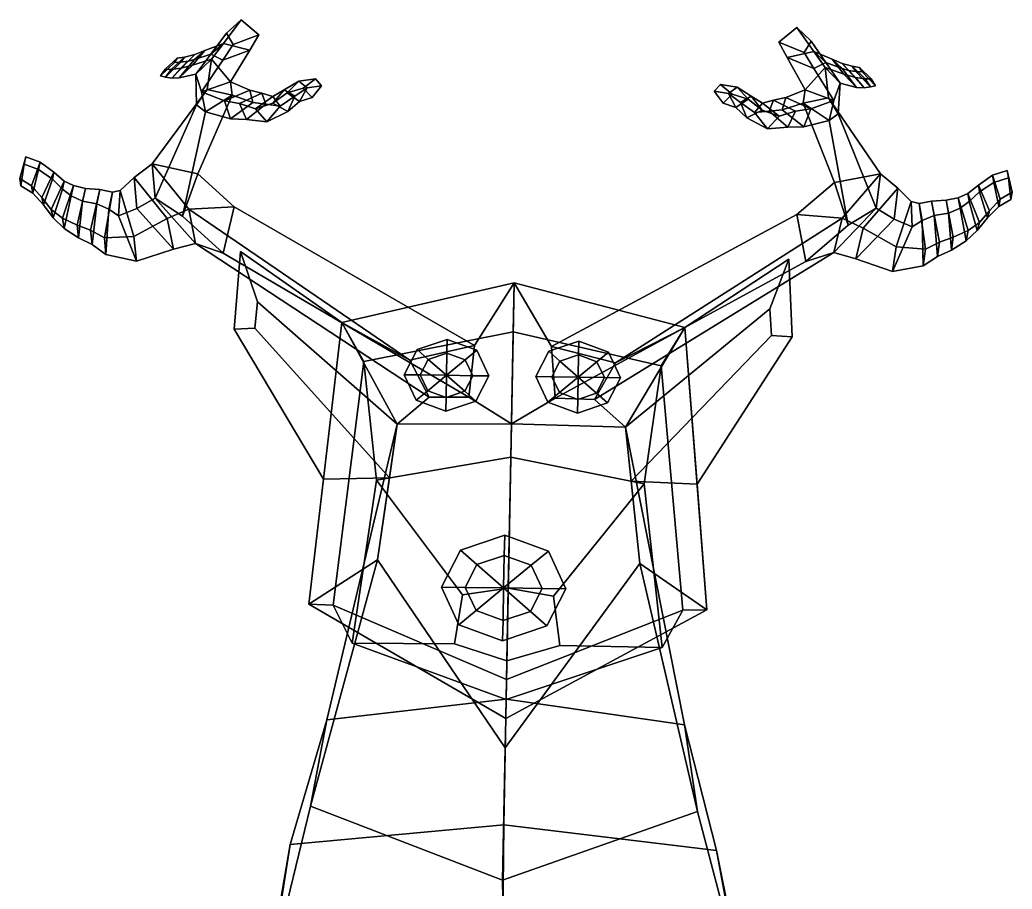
# Model space of a CAD drawing. Extents: x -93 to 98, y -151 to 275.
# Drawn here: x -93.1 to 94.7, y 110.2 to 274.6 of the extents above; entities that cross this region are included whole.
import ezdxf

# ---------------------------------------------------------------- set-up
doc = ezdxf.new("R2010")
doc.units = 0

msp = doc.modelspace()

# ---------------------------------------------------------------- linework, layer by layer
for points in [[(-54.525673, 270.143738, 168.314377), (-51.162346, 274.586395, 163.916916), (-53.946236, 272.053406, 163.042694), (-56.916859, 268.09671, 166.236557)], [(-54.525673, 270.143738, 168.314377), (-49.563187, 268.857208, 167.097687), (-47.826542, 271.729614, 164.4599), (-51.162346, 274.586395, 163.916916)], [(-51.162346, 274.586395, 163.916916), (-47.826542, 271.729614, 164.4599), (-52.695301, 269.918884, 162.951859), (-53.946236, 272.053406, 163.042694)], [(53.94648, 273.134552, 163.916916), (56.631596, 270.526031, 163.042694), (55.299332, 268.427155, 162.951859), (50.502708, 270.37146, 164.4599)], [(57.137367, 268.601349, 168.314377), (53.94648, 273.134552, 163.916916), (50.502708, 270.37146, 164.4599), (52.128094, 267.452606, 167.097687)], [(57.137367, 268.601349, 168.314377), (59.448658, 266.48938, 166.236557), (56.631596, 270.526031, 163.042694), (53.94648, 273.134552, 163.916916)], [(-56.916859, 268.09671, 166.236557), (-53.946236, 272.053406, 163.042694), (-52.695301, 269.918884, 162.951859), (-54.686806, 266.934631, 165.106506)], [(-49.563187, 268.857208, 167.097687), (-54.686806, 266.934631, 165.106506), (-52.695301, 269.918884, 162.951859), (-47.826542, 271.729614, 164.4599)], [(52.128094, 267.452606, 167.097687), (50.502708, 270.37146, 164.4599), (55.299332, 268.427155, 162.951859), (57.175148, 265.389526, 165.106506)], [(59.448658, 266.48938, 166.236557), (57.175148, 265.389526, 165.106506), (55.299332, 268.427155, 162.951859), (56.631596, 270.526031, 163.042694)], [(-60.396183, 266.024994, 168.182144), (-58.051277, 268.793701, 165.927338), (-59.974495, 268.011078, 164.524521), (-62.582985, 265.426239, 165.575348)], [(-58.051277, 268.793701, 165.927338), (-60.016094, 267.06781, 163.725327), (-61.219776, 266.74408, 161.94899), (-59.974495, 268.011078, 164.524521)], [(-56.785679, 267.158539, 171.269302), (-54.525673, 270.143738, 168.314377), (-58.051277, 268.793701, 165.927338), (-60.396183, 266.024994, 168.182144)], [(-54.525673, 270.143738, 168.314377), (-56.916859, 268.09671, 166.236557), (-60.016094, 267.06781, 163.725327), (-58.051277, 268.793701, 165.927338)], [(-53.19376, 262.852203, 172.612167), (-58.667393, 260.969849, 169.413162), (-54.686806, 266.934631, 165.106506), (-49.563187, 268.857208, 167.097687)], [(-53.19376, 262.852203, 172.612167), (-49.563187, 268.857208, 167.097687), (-54.525673, 270.143738, 168.314377), (-56.785679, 267.158539, 171.269302)], [(55.52607, 261.350494, 172.612167), (59.281506, 265.555298, 171.269302), (57.137367, 268.601349, 168.314377), (52.128094, 267.452606, 167.097687)], [(59.281506, 265.555298, 171.269302), (62.846554, 264.322662, 168.182144), (60.609249, 267.154694, 165.927338), (57.137367, 268.601349, 168.314377)], [(57.137367, 268.601349, 168.314377), (60.609249, 267.154694, 165.927338), (62.506721, 265.375427, 163.725327), (59.448658, 266.48938, 166.236557)], [(-66.471283, 263.985474, 153.805878), (-65.569862, 265.251831, 156.504715), (-63.278595, 267.332825, 156.399445), (-63.832832, 266.528717, 154.026505)], [(-62.605087, 266.607574, 157.942535), (-65.525314, 263.766388, 157.870178), (-66.471283, 263.985474, 153.805878), (-63.832832, 266.528717, 154.026505)], [(-64.420593, 265.224518, 160.797668), (-61.896126, 267.544983, 160.534012), (-63.278595, 267.332825, 156.399445), (-65.569862, 265.251831, 156.504715)], [(-61.219776, 266.74408, 161.94899), (-64.304825, 263.548492, 162.77124), (-65.525314, 263.766388, 157.870178), (-62.605087, 266.607574, 157.942535)], [(-62.582985, 265.426239, 165.575348), (-59.974495, 268.011078, 164.524521), (-61.896126, 267.544983, 160.534012), (-64.420593, 265.224518, 160.797668)], [(-60.016094, 267.06781, 163.725327), (-62.896149, 263.590332, 165.964783), (-64.304825, 263.548492, 162.77124), (-61.219776, 266.74408, 161.94899)], [(-61.896126, 267.544983, 160.534012), (-62.605087, 266.607574, 157.942535), (-63.832832, 266.528717, 154.026505), (-63.278595, 267.332825, 156.399445)], [(-56.916859, 268.09671, 166.236557), (-59.753551, 264.31839, 169.286407), (-62.896149, 263.590332, 165.964783), (-60.016094, 267.06781, 163.725327)], [(-59.753551, 264.31839, 169.286407), (-56.785679, 267.158539, 171.269302), (-60.396183, 266.024994, 168.182144), (-62.896149, 263.590332, 165.964783)], [(-59.974495, 268.011078, 164.524521), (-61.219776, 266.74408, 161.94899), (-62.605087, 266.607574, 157.942535), (-61.896126, 267.544983, 160.534012)], [(-58.667393, 260.969849, 169.413162), (-59.753551, 264.31839, 169.286407), (-56.916859, 268.09671, 166.236557), (-54.686806, 266.934631, 165.106506)], [(-57.627167, 261.438324, 176.136826), (-56.785679, 267.158539, 171.269302), (-59.753551, 264.31839, 169.286407), (-59.614082, 258.495728, 173.170013)], [(-57.627167, 261.438324, 176.136826), (-52.893898, 260.348419, 175.113449), (-53.19376, 262.852203, 172.612167), (-56.785679, 267.158539, 171.269302)], [(55.52607, 261.350494, 172.612167), (52.128094, 267.452606, 167.097687), (57.175148, 265.389526, 165.106506), (60.924492, 259.317993, 169.413162)], [(62.846554, 264.322662, 168.182144), (65.009193, 263.663788, 165.575348), (62.501381, 266.319336, 164.524521), (60.609249, 267.154694, 165.927338)], [(60.609249, 267.154694, 165.927338), (62.501381, 266.319336, 164.524521), (63.69733, 265.018616, 161.94899), (62.506721, 265.375427, 163.725327)], [(-65.525314, 263.766388, 157.870178), (-64.420593, 265.224518, 160.797668), (-65.569862, 265.251831, 156.504715), (-66.471283, 263.985474, 153.805878)], [(-64.304825, 263.548492, 162.77124), (-62.582985, 265.426239, 165.575348), (-64.420593, 265.224518, 160.797668), (-65.525314, 263.766388, 157.870178)], [(-62.896149, 263.590332, 165.964783), (-60.396183, 266.024994, 168.182144), (-62.582985, 265.426239, 165.575348), (-64.304825, 263.548492, 162.77124)], [(59.902813, 259.814911, 176.136826), (59.281506, 265.555298, 171.269302), (55.52607, 261.350494, 172.612167), (55.130192, 258.856323, 175.113449)], [(60.924492, 259.317993, 169.413162), (57.175148, 265.389526, 165.106506), (59.448658, 266.48938, 166.236557), (62.13871, 262.634766, 169.286407)], [(59.902813, 259.814911, 176.136826), (61.775639, 256.819061, 173.170013), (62.13871, 262.634766, 169.286407), (59.281506, 265.555298, 171.269302)], [(62.13871, 262.634766, 169.286407), (65.251663, 261.820251, 165.964783), (62.846554, 264.322662, 168.182144), (59.281506, 265.555298, 171.269302)], [(59.448658, 266.48938, 166.236557), (62.506721, 265.375427, 163.725327), (65.251663, 261.820251, 165.964783), (62.13871, 262.634766, 169.286407)], [(65.009193, 263.663788, 165.575348), (66.838081, 263.411499, 160.797668), (64.404083, 265.800446, 160.534012), (62.501381, 266.319336, 164.524521)], [(62.501381, 266.319336, 164.524521), (64.404083, 265.800446, 160.534012), (65.07666, 264.843933, 157.942535), (63.69733, 265.018616, 161.94899)], [(62.506721, 265.375427, 163.725327), (63.69733, 265.018616, 161.94899), (66.65799, 261.739502, 162.77124), (65.251663, 261.820251, 165.964783)], [(63.69733, 265.018616, 161.94899), (65.07666, 264.843933, 157.942535), (67.886208, 261.923615, 157.870178), (66.65799, 261.739502, 162.77124)], [(66.838081, 263.411499, 160.797668), (67.987785, 263.407013, 156.504715), (65.777672, 265.550201, 156.399445), (64.404083, 265.800446, 160.534012)], [(64.404083, 265.800446, 160.534012), (65.777672, 265.550201, 156.399445), (66.300728, 264.731201, 154.026505), (65.07666, 264.843933, 157.942535)], [(65.07666, 264.843933, 157.942535), (66.300728, 264.731201, 154.026505), (68.84008, 262.116516, 153.805878), (67.886208, 261.923615, 157.870178)], [(68.84008, 262.116516, 153.805878), (66.300728, 264.731201, 154.026505), (65.777672, 265.550201, 156.399445), (67.987785, 263.407013, 156.504715)], [(-59.614082, 258.495728, 173.170013), (-59.753551, 264.31839, 169.286407), (-58.667393, 260.969849, 169.413162), (-57.920338, 257.201141, 171.900177)], [(-58.667393, 260.969849, 169.413162), (-53.19376, 262.852203, 172.612167), (-49.58028, 261.272614, 171.089722), (-54.363426, 259.276093, 168.239075)], [(-53.19376, 262.852203, 172.612167), (-52.893898, 260.348419, 175.113449), (-48.967327, 258.962708, 173.1884), (-49.58028, 261.272614, 171.089722)], [(-45.197659, 258.812622, 164.82872), (-43.029037, 261.370239, 167.200485), (-40.310871, 263.006775, 165.145767), (-42.498451, 260.804169, 163.096024)], [(-43.029037, 261.370239, 167.200485), (-41.048424, 260.120911, 167.821869), (-38.708115, 261.749084, 165.83873), (-40.310871, 263.006775, 165.145767)], [(-42.498451, 260.804169, 163.096024), (-40.310871, 263.006775, 165.145767), (-37.120693, 263.408325, 163.279251), (-39.435905, 261.640533, 161.536423)], [(-40.310871, 263.006775, 165.145767), (-38.708115, 261.749084, 165.83873), (-36.008713, 262.119629, 164.119522), (-37.120693, 263.408325, 163.279251)], [(-37.756855, 259.882294, 162.137863), (-39.435905, 261.640533, 161.536423), (-37.120693, 263.408325, 163.279251), (-36.008713, 262.119629, 164.119522)], [(65.251663, 261.820251, 165.964783), (66.65799, 261.739502, 162.77124), (65.009193, 263.663788, 165.575348), (62.846554, 264.322662, 168.182144)], [(66.65799, 261.739502, 162.77124), (67.886208, 261.923615, 157.870178), (66.838081, 263.411499, 160.797668), (65.009193, 263.663788, 165.575348)], [(67.886208, 261.923615, 157.870178), (68.84008, 262.116516, 153.805878), (67.987785, 263.407013, 156.504715), (66.838081, 263.411499, 160.797668)], [(-68.018929, 247.347427, 188.224747), (-59.400177, 245.469589, 190.092163), (-52.893898, 260.348419, 175.113449), (-57.627167, 261.438324, 176.136826)], [(-67.490417, 240.840149, 185.022446), (-68.018929, 247.347427, 188.224747), (-57.627167, 261.438324, 176.136826), (-59.614082, 258.495728, 173.170013)], [(-57.920338, 257.201141, 171.900177), (-58.667393, 260.969849, 169.413162), (-54.363426, 259.276093, 168.239075), (-53.212601, 255.871582, 170.242905)], [(-54.363426, 259.276093, 168.239075), (-49.58028, 261.272614, 171.089722), (-47.298893, 260.748322, 169.90744), (-51.499626, 258.777008, 167.347534)], [(-49.58028, 261.272614, 171.089722), (-48.967327, 258.962708, 173.1884), (-46.54163, 258.654144, 171.698746), (-47.298893, 260.748322, 169.90744)], [(-48.475754, 257.768677, 166.507095), (-45.180668, 260.096619, 168.870377), (-43.029037, 261.370239, 167.200485), (-45.197659, 258.812622, 164.82872)], [(-45.180668, 260.096619, 168.870377), (-43.791443, 258.288025, 170.104401), (-41.048424, 260.120911, 167.821869), (-43.029037, 261.370239, 167.200485)], [(-40.175648, 259.167297, 163.431656), (-42.498451, 260.804169, 163.096024), (-39.435905, 261.640533, 161.536423), (-37.756855, 259.882294, 162.137863)], [(-41.048424, 260.120911, 167.821869), (-42.380524, 257.241272, 165.002121), (-40.175648, 259.167297, 163.431656), (-38.708115, 261.749084, 165.83873)], [(-38.708115, 261.749084, 165.83873), (-40.175648, 259.167297, 163.431656), (-37.756855, 259.882294, 162.137863), (-36.008713, 262.119629, 164.119522)], [(39.983273, 258.808533, 162.137863), (38.321999, 261.092957, 164.119522), (39.482899, 262.350189, 163.279251), (41.728977, 260.519379, 161.536423)], [(42.655956, 261.860809, 165.145767), (39.482899, 262.350189, 163.279251), (38.321999, 261.092957, 164.119522), (41.005737, 260.648041, 165.83873)], [(41.005737, 260.648041, 165.83873), (38.321999, 261.092957, 164.119522), (39.983273, 258.808533, 162.137863), (42.373322, 258.0271, 163.431656)], [(44.757767, 259.598938, 163.096024), (41.728977, 260.519379, 161.536423), (39.482899, 262.350189, 163.279251), (42.655956, 261.860809, 165.145767)], [(45.309811, 260.149994, 167.200485), (42.655956, 261.860809, 165.145767), (41.005737, 260.648041, 165.83873), (43.282261, 258.956085, 167.821869)], [(47.379044, 257.533875, 164.82872), (44.757767, 259.598938, 163.096024), (42.655956, 261.860809, 165.145767), (45.309811, 260.149994, 167.200485)], [(55.52607, 261.350494, 172.612167), (51.853832, 259.871582, 171.089722), (51.152477, 257.579803, 173.1884), (55.130192, 258.856323, 175.113449)], [(60.924492, 259.317993, 169.413162), (56.557747, 257.744019, 168.239075), (51.853832, 259.871582, 171.089722), (55.52607, 261.350494, 172.612167)], [(61.775639, 256.819061, 173.170013), (60.033062, 255.571869, 171.900177), (60.924492, 259.317993, 169.413162), (62.13871, 262.634766, 169.286407)], [(-62.289764, 237.476974, 184.992111), (-57.920338, 257.201141, 171.900177), (-52.893898, 260.348419, 175.113449), (-59.400177, 245.469589, 190.092163)], [(-52.893898, 260.348419, 175.113449), (-57.920338, 257.201141, 171.900177), (-53.212601, 255.871582, 170.242905), (-48.967327, 258.962708, 173.1884)], [(-53.212601, 255.871582, 170.242905), (-54.363426, 259.276093, 168.239075), (-51.499626, 258.777008, 167.347534), (-50.181477, 255.731461, 169.004013)], [(-51.499626, 258.777008, 167.347534), (-47.298893, 260.748322, 169.90744), (-45.180668, 260.096619, 168.870377), (-48.475754, 257.768677, 166.507095)], [(-47.298893, 260.748322, 169.90744), (-46.54163, 258.654144, 171.698746), (-43.791443, 258.288025, 170.104401), (-45.180668, 260.096619, 168.870377)], [(-43.791443, 258.288025, 170.104401), (-46.347588, 255.272858, 167.447174), (-42.380524, 257.241272, 165.002121), (-41.048424, 260.120911, 167.821869)], [(-42.380524, 257.241272, 165.002121), (-45.197659, 258.812622, 164.82872), (-42.498451, 260.804169, 163.096024), (-40.175648, 259.167297, 163.431656)], [(42.373322, 258.0271, 163.431656), (39.983273, 258.808533, 162.137863), (41.728977, 260.519379, 161.536423), (44.757767, 259.598938, 163.096024)], [(43.282261, 258.956085, 167.821869), (41.005737, 260.648041, 165.83873), (42.373322, 258.0271, 163.431656), (44.50304, 256.041168, 165.002121)], [(44.50304, 256.041168, 165.002121), (42.373322, 258.0271, 163.431656), (44.757767, 259.598938, 163.096024), (47.379044, 257.533875, 164.82872)], [(47.411381, 258.817657, 168.870377), (45.309811, 260.149994, 167.200485), (43.282261, 258.956085, 167.821869), (45.953419, 257.048431, 170.104401)], [(50.615295, 256.399963, 166.507095), (47.379044, 257.533875, 164.82872), (45.309811, 260.149994, 167.200485), (47.411381, 258.817657, 168.870377)], [(49.553516, 259.410583, 169.90744), (47.411381, 258.817657, 168.870377), (45.953419, 257.048431, 170.104401), (48.716209, 257.338409, 171.698746)], [(53.676296, 257.324249, 167.347534), (50.615295, 256.399963, 166.507095), (47.411381, 258.817657, 168.870377), (49.553516, 259.410583, 169.90744)], [(51.853832, 259.871582, 171.089722), (49.553516, 259.410583, 169.90744), (48.716209, 257.338409, 171.698746), (51.152477, 257.579803, 173.1884)], [(56.557747, 257.744019, 168.239075), (53.676296, 257.324249, 167.347534), (49.553516, 259.410583, 169.90744), (51.853832, 259.871582, 171.089722)], [(69.74778, 245.444473, 188.224747), (59.902813, 259.814911, 176.136826), (55.130192, 258.856323, 175.113449), (61.061478, 243.805695, 190.092163)], [(60.033062, 255.571869, 171.900177), (55.276752, 254.373016, 170.242905), (56.557747, 257.744019, 168.239075), (60.924492, 259.317993, 169.413162)], [(68.969597, 238.955246, 185.022446), (61.775639, 256.819061, 173.170013), (59.902813, 259.814911, 176.136826), (69.74778, 245.444473, 188.224747)], [(-67.490417, 240.840149, 185.022446), (-59.614082, 258.495728, 173.170013), (-57.920338, 257.201141, 171.900177), (-62.289764, 237.476974, 184.992111)], [(-48.967327, 258.962708, 173.1884), (-53.212601, 255.871582, 170.242905), (-50.181477, 255.731461, 169.004013), (-46.54163, 258.654144, 171.698746)], [(-50.181477, 255.731461, 169.004013), (-51.499626, 258.777008, 167.347534), (-48.475754, 257.768677, 166.507095), (-46.347588, 255.272858, 167.447174)], [(-46.54163, 258.654144, 171.698746), (-50.181477, 255.731461, 169.004013), (-46.347588, 255.272858, 167.447174), (-43.791443, 258.288025, 170.104401)], [(-46.347588, 255.272858, 167.447174), (-48.475754, 257.768677, 166.507095), (-45.197659, 258.812622, 164.82872), (-42.380524, 257.241272, 165.002121)], [(45.953419, 257.048431, 170.104401), (43.282261, 258.956085, 167.821869), (44.50304, 256.041168, 165.002121), (48.392387, 253.964249, 167.447174)], [(48.392387, 253.964249, 167.447174), (44.50304, 256.041168, 165.002121), (47.379044, 257.533875, 164.82872), (50.615295, 256.399963, 166.507095)], [(48.716209, 257.338409, 171.698746), (45.953419, 257.048431, 170.104401), (48.392387, 253.964249, 167.447174), (52.241856, 254.316681, 169.004013)], [(52.241856, 254.316681, 169.004013), (48.392387, 253.964249, 167.447174), (50.615295, 256.399963, 166.507095), (53.676296, 257.324249, 167.347534)], [(51.152477, 257.579803, 173.1884), (48.716209, 257.338409, 171.698746), (52.241856, 254.316681, 169.004013), (55.276752, 254.373016, 170.242905)], [(55.130192, 258.856323, 175.113449), (51.152477, 257.579803, 173.1884), (55.276752, 254.373016, 170.242905), (60.033062, 255.571869, 171.900177)], [(55.276752, 254.373016, 170.242905), (52.241856, 254.316681, 169.004013), (53.676296, 257.324249, 167.347534), (56.557747, 257.744019, 168.239075)], [(63.642509, 235.737503, 184.992111), (61.061478, 243.805695, 190.092163), (55.130192, 258.856323, 175.113449), (60.033062, 255.571869, 171.900177)], [(68.969597, 238.955246, 185.022446), (63.642509, 235.737503, 184.992111), (60.033062, 255.571869, 171.900177), (61.775639, 256.819061, 173.170013)], [(-93.067284, 244.576797, 160.706375), (-91.943398, 248.659378, 160.26207), (-92.254684, 247.284744, 157.869095), (-92.899422, 243.198883, 158.005341)], [(-90.877724, 243.201736, 163.993759), (-89.24147, 247.667419, 163.905579), (-91.943398, 248.659378, 160.26207), (-93.067284, 244.576797, 160.706375)], [(-89.24147, 247.667419, 163.905579), (-89.555061, 246.300507, 161.123825), (-92.254684, 247.284744, 157.869095), (-91.943398, 248.659378, 160.26207)], [(-89.555061, 246.300507, 161.123825), (-90.641571, 241.815948, 160.89917), (-92.899422, 243.198883, 158.005341), (-92.254684, 247.284744, 157.869095)], [(-88.918419, 240.955322, 167.909164), (-86.624779, 245.757813, 168.377548), (-89.24147, 247.667419, 163.905579), (-90.877724, 243.201736, 163.993759)], [(-86.900269, 244.459869, 165.142365), (-88.564201, 239.612534, 164.365509), (-90.641571, 241.815948, 160.89917), (-89.555061, 246.300507, 161.123825)], [(-86.624779, 245.757813, 168.377548), (-86.900269, 244.459869, 165.142365), (-89.555061, 246.300507, 161.123825), (-89.24147, 247.667419, 163.905579)], [(-61.090672, 238.755676, 195.445221), (-68.018929, 247.347427, 188.224747), (-71.424835, 244.755142, 186.797913), (-65.174896, 237.032883, 193.299362)], [(-68.018929, 247.347427, 188.224747), (-67.490417, 240.840149, 185.022446), (-70.944496, 238.896881, 183.921555), (-71.424835, 244.755142, 186.797913)], [(-61.090672, 238.755676, 195.445221), (-52.532837, 239.219894, 195.863754), (-59.400177, 245.469589, 190.092163), (-68.018929, 247.347427, 188.224747)], [(92.435196, 240.669724, 163.993759), (94.67643, 241.983582, 160.706375), (93.709953, 246.094986, 160.26207), (90.971367, 245.178177, 163.905579)], [(90.971367, 245.178177, 163.905579), (93.709953, 246.094986, 160.26207), (93.968277, 244.712479, 157.869095), (91.232277, 243.803345, 161.123825)], [(94.67643, 241.983582, 160.706375), (94.455711, 240.610977, 158.005341), (93.968277, 244.712479, 157.869095), (93.709953, 246.094986, 160.26207)], [(-90.641571, 241.815948, 160.89917), (-90.877724, 243.201736, 163.993759), (-93.067284, 244.576797, 160.706375), (-92.899422, 243.198883, 158.005341)], [(-87.122414, 238.694153, 171.704865), (-84.676773, 244.072647, 172.095337), (-86.624779, 245.757813, 168.377548), (-88.918419, 240.955322, 167.909164)], [(-85.002266, 242.580109, 168.531219), (-86.752052, 237.157532, 167.789215), (-88.564201, 239.612534, 164.365509), (-86.900269, 244.459869, 165.142365)], [(-85.005081, 237.095718, 175.167709), (-82.888275, 243.251007, 174.907181), (-84.676773, 244.072647, 172.095337), (-87.122414, 238.694153, 171.704865)], [(-84.676773, 244.072647, 172.095337), (-85.002266, 242.580109, 168.531219), (-86.900269, 244.459869, 165.142365), (-86.624779, 245.757813, 168.377548)], [(-82.888275, 243.251007, 174.907181), (-83.331947, 241.320938, 171.131302), (-85.002266, 242.580109, 168.531219), (-84.676773, 244.072647, 172.095337)], [(-71.424835, 244.755142, 186.797913), (-70.944496, 238.896881, 183.921555), (-74.396744, 237.541245, 182.259521), (-74.055672, 242.283356, 186.024765)], [(-65.174896, 237.032883, 193.299362), (-71.424835, 244.755142, 186.797913), (-74.055672, 242.283356, 186.024765), (-71.508652, 233.638657, 190.779495)], [(-52.532837, 239.219894, 195.863754), (-54.571419, 230.429459, 189.526733), (-62.289764, 237.476974, 184.992111), (-59.400177, 245.469589, 190.092163)], [(62.493164, 237.04863, 195.445221), (69.74778, 245.444473, 188.224747), (61.061478, 243.805695, 190.092163), (53.957706, 237.748962, 195.863754)], [(62.493164, 237.04863, 195.445221), (66.509048, 235.213943, 193.299362), (73.052307, 242.759552, 186.797913), (69.74778, 245.444473, 188.224747)], [(69.74778, 245.444473, 188.224747), (73.052307, 242.759552, 186.797913), (72.347191, 236.917648, 183.921555), (68.969597, 238.955246, 185.022446)], [(90.390648, 238.478607, 167.909164), (92.435196, 240.669724, 163.993759), (90.971367, 245.178177, 163.905579), (88.2827, 243.341858, 168.377548)], [(88.2827, 243.341858, 168.377548), (90.971367, 245.178177, 163.905579), (91.232277, 243.803345, 161.123825), (88.508194, 242.037018, 165.142365)], [(91.232277, 243.803345, 161.123825), (93.968277, 244.712479, 157.869095), (94.455711, 240.610977, 158.005341), (92.145943, 239.291168, 160.89917)], [(-88.564201, 239.612534, 164.365509), (-88.918419, 240.955322, 167.909164), (-90.877724, 243.201736, 163.993759), (-90.641571, 241.815948, 160.89917)], [(-83.331947, 241.320938, 171.131302), (-84.700142, 235.145309, 170.952698), (-86.752052, 237.157532, 167.789215), (-85.002266, 242.580109, 168.531219)], [(-82.249161, 235.769775, 178.944061), (-80.647606, 242.711533, 177.901276), (-82.888275, 243.251007, 174.907181), (-85.005081, 237.095718, 175.167709)], [(-80.647606, 242.711533, 177.901276), (-81.187622, 240.267578, 173.946854), (-83.331947, 241.320938, 171.131302), (-82.888275, 243.251007, 174.907181)], [(-79.684555, 234.774551, 182.254181), (-77.905052, 242.487564, 181.09552), (-80.647606, 242.711533, 177.901276), (-82.249161, 235.769775, 178.944061)], [(-77.905052, 242.487564, 181.09552), (-78.505066, 239.772125, 176.701706), (-81.187622, 240.267578, 173.946854), (-80.647606, 242.711533, 177.901276)], [(-77.077362, 233.384933, 185.987427), (-75.552017, 241.970245, 184.290283), (-77.905052, 242.487564, 181.09552), (-79.684555, 234.774551, 182.254181)], [(-75.552017, 241.970245, 184.290283), (-76.225769, 238.788055, 179.557526), (-78.505066, 239.772125, 176.701706), (-77.905052, 242.487564, 181.09552)], [(-71.508652, 233.638657, 190.779495), (-74.055672, 242.283356, 186.024765), (-75.552017, 241.970245, 184.290283), (-77.077362, 233.384933, 185.987427)], [(-74.055672, 242.283356, 186.024765), (-74.396744, 237.541245, 182.259521), (-76.225769, 238.788055, 179.557526), (-75.552017, 241.970245, 184.290283)], [(53.957706, 237.748962, 195.863754), (61.061478, 243.805695, 190.092163), (63.642509, 235.737503, 184.992111), (55.657543, 228.906891, 189.526733)], [(66.509048, 235.213943, 193.299362), (72.709061, 231.646622, 190.779495), (75.5868, 240.216385, 186.024765), (73.052307, 242.759552, 186.797913)], [(73.052307, 242.759552, 186.797913), (75.5868, 240.216385, 186.024765), (75.745529, 235.467392, 182.259521), (72.347191, 236.917648, 183.921555)], [(88.508743, 236.268234, 171.704865), (90.390648, 238.478607, 167.909164), (88.2827, 243.341858, 168.377548), (86.270996, 241.711441, 172.095337)], [(86.270996, 241.711441, 172.095337), (88.2827, 243.341858, 168.377548), (88.508194, 242.037018, 165.142365), (86.538994, 240.210693, 168.531219)], [(88.508194, 242.037018, 165.142365), (91.232277, 243.803345, 161.123825), (92.145943, 239.291168, 160.89917), (89.985039, 237.146255, 164.365509)], [(-86.752052, 237.157532, 167.789215), (-87.122414, 238.694153, 171.704865), (-88.918419, 240.955322, 167.909164), (-88.564201, 239.612534, 164.365509)], [(-81.187622, 240.267578, 173.946854), (-81.992088, 233.329971, 174.446167), (-84.700142, 235.145309, 170.952698), (-83.331947, 241.320938, 171.131302)], [(-67.490417, 240.840149, 185.022446), (-59.805351, 232.265396, 190.794098), (-64.014511, 231.189499, 189.118515), (-70.944496, 238.896881, 183.921555)], [(-59.805351, 232.265396, 190.794098), (-67.490417, 240.840149, 185.022446), (-62.289764, 237.476974, 184.992111), (-54.571419, 230.429459, 189.526733)], [(78.265068, 231.239273, 185.987427), (80.924255, 232.556091, 182.254181), (79.441978, 240.314224, 181.09552), (77.070328, 239.862091, 184.290283)], [(77.070328, 239.862091, 184.290283), (79.441978, 240.314224, 181.09552), (79.93737, 237.583572, 176.701706), (77.621483, 236.66301, 179.557526)], [(80.924255, 232.556091, 182.254181), (83.525726, 233.479935, 178.944061), (82.191681, 240.46228, 177.901276), (79.441978, 240.314224, 181.09552)], [(79.441978, 240.314224, 181.09552), (82.191681, 240.46228, 177.901276), (82.637535, 238.0047, 173.946854), (79.93737, 237.583572, 176.701706)], [(83.525726, 233.479935, 178.944061), (86.331123, 234.729095, 175.167709), (84.451881, 240.939575, 174.907181), (82.191681, 240.46228, 177.901276)], [(82.191681, 240.46228, 177.901276), (84.451881, 240.939575, 174.907181), (84.821182, 238.998291, 171.131302), (82.637535, 238.0047, 173.946854)], [(86.331123, 234.729095, 175.167709), (88.508743, 236.268234, 171.704865), (86.270996, 241.711441, 172.095337), (84.451881, 240.939575, 174.907181)], [(84.451881, 240.939575, 174.907181), (86.270996, 241.711441, 172.095337), (86.538994, 240.210693, 168.531219), (84.821182, 238.998291, 171.131302)], [(86.538994, 240.210693, 168.531219), (88.508194, 242.037018, 165.142365), (89.985039, 237.146255, 164.365509), (88.079544, 234.742615, 167.789215)], [(89.985039, 237.146255, 164.365509), (92.145943, 239.291168, 160.89917), (92.435196, 240.669724, 163.993759), (90.390648, 238.478607, 167.909164)], [(92.145943, 239.291168, 160.89917), (94.455711, 240.610977, 158.005341), (94.67643, 241.983582, 160.706375), (92.435196, 240.669724, 163.993759)], [(-84.700142, 235.145309, 170.952698), (-85.005081, 237.095718, 175.167709), (-87.122414, 238.694153, 171.704865), (-86.752052, 237.157532, 167.789215)], [(-78.505066, 239.772125, 176.701706), (-79.398918, 232.063644, 177.256531), (-81.992088, 233.329971, 174.446167), (-81.187622, 240.267578, 173.946854)], [(-76.225769, 238.788055, 179.557526), (-76.789467, 230.220535, 180.5522), (-79.398918, 232.063644, 177.256531), (-78.505066, 239.772125, 176.701706)], [(-74.396744, 237.541245, 182.259521), (-71.02581, 228.957809, 185.980591), (-76.789467, 230.220535, 180.5522), (-76.225769, 238.788055, 179.557526)], [(-70.944496, 238.896881, 183.921555), (-64.014511, 231.189499, 189.118515), (-71.02581, 228.957809, 185.980591), (-74.396744, 237.541245, 182.259521)], [(-59.805351, 232.265396, 190.794098), (-61.090672, 238.755676, 195.445221), (-65.174896, 237.032883, 193.299362), (-64.014511, 231.189499, 189.118515)], [(-61.090672, 238.755676, 195.445221), (-19.280764, 210.241943, 213.202988), (-7.063026, 212.999176, 213.260086), (-52.532837, 239.219894, 195.863754)], [(-19.280764, 210.241943, 213.202988), (-61.090672, 238.755676, 195.445221), (-59.805351, 232.265396, 190.794098), (-15.626347, 203.226959, 205.370102)], [(-7.063026, 212.999176, 213.260086), (-8.116855, 203.246704, 202.26622), (-54.571419, 230.429459, 189.526733), (-52.532837, 239.219894, 195.863754)], [(60.959217, 230.597305, 190.794098), (55.657543, 228.906891, 189.526733), (63.642509, 235.737503, 184.992111), (68.969597, 238.955246, 185.022446)], [(68.969597, 238.955246, 185.022446), (72.347191, 236.917648, 183.921555), (65.124817, 229.405731, 189.118515), (60.959217, 230.597305, 190.794098)], [(72.709061, 231.646622, 190.779495), (78.265068, 231.239273, 185.987427), (77.070328, 239.862091, 184.290283), (75.5868, 240.216385, 186.024765)], [(75.5868, 240.216385, 186.024765), (77.070328, 239.862091, 184.290283), (77.621483, 236.66301, 179.557526), (75.745529, 235.467392, 182.259521)], [(82.637535, 238.0047, 173.946854), (84.821182, 238.998291, 171.131302), (85.951431, 232.788147, 170.952698), (83.175079, 231.048569, 174.446167)], [(84.821182, 238.998291, 171.131302), (86.538994, 240.210693, 168.531219), (88.079544, 234.742615, 167.789215), (85.951431, 232.788147, 170.952698)], [(88.079544, 234.742615, 167.789215), (89.985039, 237.146255, 164.365509), (90.390648, 238.478607, 167.909164), (88.508743, 236.268234, 171.704865)], [(-81.992088, 233.329971, 174.446167), (-82.249161, 235.769775, 178.944061), (-85.005081, 237.095718, 175.167709), (-84.700142, 235.145309, 170.952698)], [(-64.014511, 231.189499, 189.118515), (-65.174896, 237.032883, 193.299362), (-71.508652, 233.638657, 190.779495), (-71.02581, 228.957809, 185.980591)], [(7.504801, 212.797943, 213.260086), (53.957706, 237.748962, 195.863754), (55.657543, 228.906891, 189.526733), (8.183447, 203.021545, 202.26622)], [(7.504801, 212.797943, 213.260086), (19.61014, 209.704773, 213.202988), (62.493164, 237.04863, 195.445221), (53.957706, 237.748962, 195.863754)], [(19.61014, 209.704773, 213.202988), (15.688197, 202.794403, 205.370102), (60.959217, 230.597305, 190.794098), (62.493164, 237.04863, 195.445221)], [(60.959217, 230.597305, 190.794098), (65.124817, 229.405731, 189.118515), (66.509048, 235.213943, 193.299362), (62.493164, 237.04863, 195.445221)], [(72.347191, 236.917648, 183.921555), (75.745529, 235.467392, 182.259521), (72.046661, 226.981567, 185.980591), (65.124817, 229.405731, 189.118515)], [(75.745529, 235.467392, 182.259521), (77.621483, 236.66301, 179.557526), (77.855774, 228.084427, 180.5522), (72.046661, 226.981567, 185.980591)], [(77.621483, 236.66301, 179.557526), (79.93737, 237.583572, 176.701706), (80.534637, 229.854538, 177.256531), (77.855774, 228.084427, 180.5522)], [(79.93737, 237.583572, 176.701706), (82.637535, 238.0047, 173.946854), (83.175079, 231.048569, 174.446167), (80.534637, 229.854538, 177.256531)], [(-79.398918, 232.063644, 177.256531), (-79.684555, 234.774551, 182.254181), (-82.249161, 235.769775, 178.944061), (-81.992088, 233.329971, 174.446167)], [(-76.789467, 230.220535, 180.5522), (-77.077362, 233.384933, 185.987427), (-79.684555, 234.774551, 182.254181), (-79.398918, 232.063644, 177.256531)], [(65.124817, 229.405731, 189.118515), (72.046661, 226.981567, 185.980591), (72.709061, 231.646622, 190.779495), (66.509048, 235.213943, 193.299362)], [(83.175079, 231.048569, 174.446167), (85.951431, 232.788147, 170.952698), (86.331123, 234.729095, 175.167709), (83.525726, 233.479935, 178.944061)], [(85.951431, 232.788147, 170.952698), (88.079544, 234.742615, 167.789215), (88.508743, 236.268234, 171.704865), (86.331123, 234.729095, 175.167709)], [(-71.02581, 228.957809, 185.980591), (-71.508652, 233.638657, 190.779495), (-77.077362, 233.384933, 185.987427), (-76.789467, 230.220535, 180.5522)], [(80.534637, 229.854538, 177.256531), (83.175079, 231.048569, 174.446167), (83.525726, 233.479935, 178.944061), (80.924255, 232.556091, 182.254181)], [(-15.626347, 203.226959, 205.370102), (-59.805351, 232.265396, 190.794098), (-54.571419, 230.429459, 189.526733), (-8.116855, 203.246704, 202.26622)], [(72.046661, 226.981567, 185.980591), (77.855774, 228.084427, 180.5522), (78.265068, 231.239273, 185.987427), (72.709061, 231.646622, 190.779495)], [(77.855774, 228.084427, 180.5522), (80.534637, 229.854538, 177.256531), (80.924255, 232.556091, 182.254181), (78.265068, 231.239273, 185.987427)], [(-51.300869, 230.771378, 204.832977), (-48.082069, 221.278641, 199.527237), (-48.577827, 216.247818, 199.541931), (-52.493439, 216.079529, 204.854446)], [(-52.493439, 216.079529, 204.854446), (-35.60062, 187.713318, 223.532684), (-32.13435, 217.311951, 223.449203), (-51.300869, 230.771378, 204.832977)], [(-48.082069, 221.278641, 199.527237), (-51.300869, 230.771378, 204.832977), (-32.13435, 217.311951, 223.449203), (-21.676756, 198.12323, 202.836365)], [(15.688197, 202.794403, 205.370102), (8.183447, 203.021545, 202.26622), (55.657543, 228.906891, 189.526733), (60.959217, 230.597305, 190.794098)], [(48.820122, 219.940109, 199.527237), (21.539345, 197.526276, 202.836365), (32.728493, 216.416046, 223.449203), (52.401855, 229.339005, 204.832977)], [(53.029438, 214.621994, 204.854446), (52.401855, 229.339005, 204.832977), (32.728493, 216.416046, 223.449203), (35.055946, 186.737366, 223.532684)], [(52.401855, 229.339005, 204.832977), (53.029438, 214.621994, 204.854446), (49.122364, 214.898361, 199.541931), (48.820122, 219.940109, 199.527237)], [(-19.280764, 210.241943, 213.202988), (-32.13435, 217.311951, 223.449203), (0.450744, 224.862976, 223.599426), (-7.063026, 212.999176, 213.260086)], [(-32.13435, 217.311951, 223.449203), (-27.976511, 209.952118, 248.620346), (0.272514, 215.585831, 248.620346), (0.450744, 224.862976, 223.599426)], [(-8.116855, 203.246704, 202.26622), (-7.063026, 212.999176, 213.260086), (0.450744, 224.862976, 223.599426), (-0.06222, 198.162369, 194.668228)], [(8.183447, 203.021545, 202.26622), (-0.06222, 198.162369, 194.668228), (0.450744, 224.862976, 223.599426), (7.504801, 212.797943, 213.260086)], [(32.728493, 216.416046, 223.449203), (0.450744, 224.862976, 223.599426), (0.272514, 215.585831, 248.620346), (28.290144, 209.174911, 248.620346)], [(19.61014, 209.704773, 213.202988), (7.504801, 212.797943, 213.260086), (0.450744, 224.862976, 223.599426), (32.728493, 216.416046, 223.449203)], [(-48.577827, 216.247818, 199.541931), (-48.082069, 221.278641, 199.527237), (-21.676756, 198.12323, 202.836365), (-23.141825, 187.989532, 202.893417)], [(49.122364, 214.898361, 199.541931), (22.614367, 187.357513, 202.893417), (21.539345, 197.526276, 202.836365), (48.820122, 219.940109, 199.527237)], [(-52.493439, 216.079529, 204.854446), (-48.577827, 216.247818, 199.541931), (-23.141825, 187.989532, 202.893417), (-35.60062, 187.713318, 223.532684)], [(-32.13435, 217.311951, 223.449203), (-38.370934, 164.05748, 223.599426), (-33.810127, 163.869904, 248.620346), (-27.976511, 209.952118, 248.620346)], [(-15.626347, 203.226959, 205.370102), (-21.676756, 198.12323, 202.836365), (-32.13435, 217.311951, 223.449203), (-19.280764, 210.241943, 213.202988)], [(15.688197, 202.794403, 205.370102), (19.61014, 209.704773, 213.202988), (32.728493, 216.416046, 223.449203), (21.539345, 197.526276, 202.836365)], [(32.728493, 216.416046, 223.449203), (28.290144, 209.174911, 248.620346), (32.350498, 162.956039, 248.620346), (36.916088, 163.017563, 223.599426)], [(0.272514, 215.585831, 248.620346), (-27.976511, 209.952118, 248.620346), (-25.600451, 187.549133, 279.183136), (-0.18371, 191.838608, 279.334869)], [(-15.787901, 210.370483, 266.827454), (-12.261286, 211.552414, 266.827454), (-12.211409, 214.148529, 262.607941), (-17.917608, 212.236115, 262.607941)], [(-17.917608, 212.236115, 262.607941), (-12.211409, 214.148529, 262.607941), (-12.211409, 214.148529, 257.392395), (-17.917608, 212.236115, 257.392395)], [(-15.787901, 210.370483, 253.172852), (-17.917608, 212.236115, 257.392395), (-12.211409, 214.148529, 257.392395), (-12.261286, 211.552414, 253.172852)], [(-8.781943, 210.273697, 266.827454), (-6.581698, 212.079544, 262.607941), (-12.211409, 214.148529, 262.607941), (-12.261286, 211.552414, 266.827454)], [(-8.781943, 210.273697, 253.172852), (-12.261286, 211.552414, 253.172852), (-12.211409, 214.148529, 257.392395), (-6.581698, 212.079544, 257.392395)], [(-6.581698, 212.079544, 262.607941), (-6.581698, 212.079544, 257.392395), (-12.211409, 214.148529, 257.392395), (-12.211409, 214.148529, 262.607941)], [(0.272514, 215.585831, 248.620346), (-0.18371, 191.838608, 279.334869), (25.054771, 186.849426, 279.183136), (28.290144, 209.174911, 248.620346)], [(53.029438, 214.621994, 204.854446), (35.055946, 186.737366, 223.532684), (22.614367, 187.357513, 202.893417), (49.122364, 214.898361, 199.541931)], [(-17.295954, 207.420258, 266.827454), (-15.787901, 210.370483, 266.827454), (-17.917608, 212.236115, 262.607941), (-20.357677, 207.46257, 262.607941)], [(-20.357677, 207.46257, 262.607941), (-17.917608, 212.236115, 262.607941), (-17.917608, 212.236115, 257.392395), (-20.357677, 207.46257, 257.392395)], [(-20.357677, 207.46257, 257.392395), (-17.917608, 212.236115, 257.392395), (-15.787901, 210.370483, 253.172852), (-17.295954, 207.420258, 253.172852)], [(9.118112, 210.026459, 266.827454), (12.644728, 211.208405, 266.827454), (12.694604, 213.80452, 262.607941), (6.988403, 211.892105, 262.607941)], [(6.988403, 211.892105, 262.607941), (12.694604, 213.80452, 262.607941), (12.694604, 213.80452, 257.392395), (6.988403, 211.892105, 257.392395)], [(9.118112, 210.026459, 253.172852), (6.988403, 211.892105, 257.392395), (12.694604, 213.80452, 257.392395), (12.644728, 211.208405, 253.172852)], [(16.124069, 209.929657, 266.827454), (18.324312, 211.735535, 262.607941), (12.694604, 213.80452, 262.607941), (12.644728, 211.208405, 266.827454)], [(16.124069, 209.929657, 253.172852), (12.644728, 211.208405, 253.172852), (12.694604, 213.80452, 257.392395), (18.324312, 211.735535, 257.392395)], [(18.324312, 211.735535, 262.607941), (18.324312, 211.735535, 257.392395), (12.694604, 213.80452, 257.392395), (12.694604, 213.80452, 262.607941)], [(-12.341986, 207.351822, 268.439178), (-15.787901, 210.370483, 266.827454), (-17.295954, 207.420258, 266.827454)], [(-17.295954, 207.420258, 253.172852), (-15.787901, 210.370483, 253.172852), (-12.341986, 207.351822, 251.561157)], [(-12.341986, 207.351822, 268.439178), (-12.261286, 211.552414, 266.827454), (-15.787901, 210.370483, 266.827454)], [(-12.341986, 207.351822, 251.561157), (-15.787901, 210.370483, 253.172852), (-12.261286, 211.552414, 253.172852)], [(-12.341986, 207.351822, 268.439178), (-8.781943, 210.273697, 266.827454), (-12.261286, 211.552414, 266.827454)], [(-12.341986, 207.351822, 251.561157), (-12.261286, 211.552414, 253.172852), (-8.781943, 210.273697, 253.172852)], [(-12.341986, 207.351822, 268.439178), (-7.388015, 207.283401, 266.827454), (-8.781943, 210.273697, 266.827454)], [(-7.388015, 207.283401, 253.172852), (-12.341986, 207.351822, 251.561157), (-8.781943, 210.273697, 253.172852)], [(-7.388015, 207.283401, 266.827454), (-4.326291, 207.241119, 262.607941), (-6.581698, 212.079544, 262.607941), (-8.781943, 210.273697, 266.827454)], [(-4.326291, 207.241119, 257.392395), (-7.388015, 207.283401, 253.172852), (-8.781943, 210.273697, 253.172852), (-6.581698, 212.079544, 257.392395)], [(-4.326291, 207.241119, 262.607941), (-4.326291, 207.241119, 257.392395), (-6.581698, 212.079544, 257.392395), (-6.581698, 212.079544, 262.607941)], [(7.610056, 207.076233, 266.827454), (9.118112, 210.026459, 266.827454), (6.988403, 211.892105, 262.607941), (4.548333, 207.11853, 262.607941)], [(4.548333, 207.11853, 262.607941), (6.988403, 211.892105, 262.607941), (6.988403, 211.892105, 257.392395), (4.548333, 207.11853, 257.392395)], [(4.548333, 207.11853, 257.392395), (6.988403, 211.892105, 257.392395), (9.118112, 210.026459, 253.172852), (7.610056, 207.076233, 253.172852)], [(12.564027, 207.007813, 268.439178), (12.644728, 211.208405, 266.827454), (9.118112, 210.026459, 266.827454)], [(12.564027, 207.007813, 251.561157), (9.118112, 210.026459, 253.172852), (12.644728, 211.208405, 253.172852)], [(12.564027, 207.007813, 268.439178), (16.124069, 209.929657, 266.827454), (12.644728, 211.208405, 266.827454)], [(12.564027, 207.007813, 251.561157), (12.644728, 211.208405, 253.172852), (16.124069, 209.929657, 253.172852)], [(17.517998, 206.939392, 266.827454), (20.579718, 206.89711, 262.607941), (18.324312, 211.735535, 262.607941), (16.124069, 209.929657, 266.827454)], [(20.579718, 206.89711, 257.392395), (17.517998, 206.939392, 253.172852), (16.124069, 209.929657, 253.172852), (18.324312, 211.735535, 257.392395)], [(20.579718, 206.89711, 262.607941), (20.579718, 206.89711, 257.392395), (18.324312, 211.735535, 257.392395), (18.324312, 211.735535, 262.607941)], [(-30.165012, 156.674957, 283.491211), (-25.600451, 187.549133, 279.183136), (-27.976511, 209.952118, 248.620346), (-33.810127, 163.869904, 248.620346)], [(12.564027, 207.007813, 268.439178), (9.118112, 210.026459, 266.827454), (7.610056, 207.076233, 266.827454)], [(7.610056, 207.076233, 253.172852), (9.118112, 210.026459, 253.172852), (12.564027, 207.007813, 251.561157)], [(12.564027, 207.007813, 268.439178), (17.517998, 206.939392, 266.827454), (16.124069, 209.929657, 266.827454)], [(17.517998, 206.939392, 253.172852), (12.564027, 207.007813, 251.561157), (16.124069, 209.929657, 253.172852)], [(28.430935, 155.865601, 283.491211), (32.350498, 162.956039, 248.620346), (28.290144, 209.174911, 248.620346), (25.054771, 186.849426, 279.183136)], [(-18.10227, 202.624146, 262.607941), (-15.902027, 204.429962, 266.827454), (-17.295954, 207.420258, 266.827454), (-20.357677, 207.46257, 262.607941)], [(-18.10227, 202.624146, 262.607941), (-20.357677, 207.46257, 262.607941), (-20.357677, 207.46257, 257.392395), (-18.10227, 202.624146, 257.392395)], [(-18.10227, 202.624146, 257.392395), (-20.357677, 207.46257, 257.392395), (-17.295954, 207.420258, 253.172852), (-15.902027, 204.429962, 253.172852)], [(-15.902027, 204.429962, 266.827454), (-12.341986, 207.351822, 268.439178), (-17.295954, 207.420258, 266.827454)], [(-15.902027, 204.429962, 253.172852), (-17.295954, 207.420258, 253.172852), (-12.341986, 207.351822, 251.561157)], [(-12.422687, 203.151276, 266.827454), (-12.341986, 207.351822, 268.439178), (-15.902027, 204.429962, 266.827454)], [(-12.422687, 203.151276, 253.172852), (-15.902027, 204.429962, 253.172852), (-12.341986, 207.351822, 251.561157)], [(-12.422687, 203.151276, 266.827454), (-8.89607, 204.333221, 266.827454), (-12.341986, 207.351822, 268.439178)], [(-12.422687, 203.151276, 253.172852), (-12.341986, 207.351822, 251.561157), (-8.89607, 204.333221, 253.172852)], [(-8.89607, 204.333221, 266.827454), (-7.388015, 207.283401, 266.827454), (-12.341986, 207.351822, 268.439178)], [(-8.89607, 204.333221, 253.172852), (-12.341986, 207.351822, 251.561157), (-7.388015, 207.283401, 253.172852)], [(-6.76636, 202.467575, 262.607941), (-4.326291, 207.241119, 262.607941), (-7.388015, 207.283401, 266.827454), (-8.89607, 204.333221, 266.827454)], [(-6.76636, 202.467575, 257.392395), (-8.89607, 204.333221, 253.172852), (-7.388015, 207.283401, 253.172852), (-4.326291, 207.241119, 257.392395)], [(-6.76636, 202.467575, 262.607941), (-6.76636, 202.467575, 257.392395), (-4.326291, 207.241119, 257.392395), (-4.326291, 207.241119, 262.607941)], [(6.80374, 202.280136, 262.607941), (9.003984, 204.085953, 266.827454), (7.610056, 207.076233, 266.827454), (4.548333, 207.11853, 262.607941)], [(6.80374, 202.280136, 262.607941), (4.548333, 207.11853, 262.607941), (4.548333, 207.11853, 257.392395), (6.80374, 202.280136, 257.392395)], [(6.80374, 202.280136, 257.392395), (4.548333, 207.11853, 257.392395), (7.610056, 207.076233, 253.172852), (9.003984, 204.085953, 253.172852)], [(9.003984, 204.085953, 266.827454), (12.564027, 207.007813, 268.439178), (7.610056, 207.076233, 266.827454)], [(9.003984, 204.085953, 253.172852), (7.610056, 207.076233, 253.172852), (12.564027, 207.007813, 251.561157)], [(12.483326, 202.807236, 266.827454), (12.564027, 207.007813, 268.439178), (9.003984, 204.085953, 266.827454)], [(12.483326, 202.807236, 253.172852), (9.003984, 204.085953, 253.172852), (12.564027, 207.007813, 251.561157)], [(12.483326, 202.807236, 266.827454), (16.009941, 203.989182, 266.827454), (12.564027, 207.007813, 268.439178)], [(12.483326, 202.807236, 253.172852), (12.564027, 207.007813, 251.561157), (16.009941, 203.989182, 253.172852)], [(16.009941, 203.989182, 266.827454), (17.517998, 206.939392, 266.827454), (12.564027, 207.007813, 268.439178)], [(16.009941, 203.989182, 253.172852), (12.564027, 207.007813, 251.561157), (17.517998, 206.939392, 253.172852)], [(18.13965, 202.12355, 262.607941), (20.579718, 206.89711, 262.607941), (17.517998, 206.939392, 266.827454), (16.009941, 203.989182, 266.827454)], [(18.13965, 202.12355, 257.392395), (16.009941, 203.989182, 253.172852), (17.517998, 206.939392, 253.172852), (20.579718, 206.89711, 257.392395)], [(18.13965, 202.12355, 262.607941), (18.13965, 202.12355, 257.392395), (20.579718, 206.89711, 257.392395), (20.579718, 206.89711, 262.607941)], [(-15.626347, 203.226959, 205.370102), (-8.116855, 203.246704, 202.26622), (-0.06222, 198.162369, 194.668228), (-21.676756, 198.12323, 202.836365)], [(-12.472562, 200.555161, 262.607941), (-12.422687, 203.151276, 266.827454), (-15.902027, 204.429962, 266.827454), (-18.10227, 202.624146, 262.607941)], [(-12.472562, 200.555161, 257.392395), (-18.10227, 202.624146, 257.392395), (-15.902027, 204.429962, 253.172852), (-12.422687, 203.151276, 253.172852)], [(-12.472562, 200.555161, 262.607941), (-6.76636, 202.467575, 262.607941), (-8.89607, 204.333221, 266.827454), (-12.422687, 203.151276, 266.827454)], [(-12.472562, 200.555161, 257.392395), (-12.422687, 203.151276, 253.172852), (-8.89607, 204.333221, 253.172852), (-6.76636, 202.467575, 257.392395)], [(15.688197, 202.794403, 205.370102), (21.539345, 197.526276, 202.836365), (-0.06222, 198.162369, 194.668228), (8.183447, 203.021545, 202.26622)], [(12.433452, 200.211151, 262.607941), (12.483326, 202.807236, 266.827454), (9.003984, 204.085953, 266.827454), (6.80374, 202.280136, 262.607941)], [(12.433452, 200.211151, 257.392395), (6.80374, 202.280136, 257.392395), (9.003984, 204.085953, 253.172852), (12.483326, 202.807236, 253.172852)], [(12.433452, 200.211151, 262.607941), (18.13965, 202.12355, 262.607941), (16.009941, 203.989182, 266.827454), (12.483326, 202.807236, 266.827454)], [(12.433452, 200.211151, 257.392395), (12.483326, 202.807236, 253.172852), (16.009941, 203.989182, 253.172852), (18.13965, 202.12355, 257.392395)], [(-12.472562, 200.555161, 262.607941), (-18.10227, 202.624146, 262.607941), (-18.10227, 202.624146, 257.392395), (-12.472562, 200.555161, 257.392395)], [(-12.472562, 200.555161, 262.607941), (-12.472562, 200.555161, 257.392395), (-6.76636, 202.467575, 257.392395), (-6.76636, 202.467575, 262.607941)], [(12.433452, 200.211151, 262.607941), (6.80374, 202.280136, 262.607941), (6.80374, 202.280136, 257.392395), (12.433452, 200.211151, 257.392395)], [(12.433452, 200.211151, 262.607941), (12.433452, 200.211151, 257.392395), (18.13965, 202.12355, 257.392395), (18.13965, 202.12355, 262.607941)], [(-34.984089, 142.189789, 166.360947), (-38.073772, 125.851601, 185.699387), (-25.388138, 172.452042, 202.980865), (-21.676756, 198.12323, 202.836365)], [(-34.984089, 142.189789, 166.360947), (-21.676756, 198.12323, 202.836365), (-0.06222, 198.162369, 194.668228), (-1.062346, 146.104187, 161.186676)], [(32.691036, 141.25502, 166.360947), (-1.062346, 146.104187, 161.186676), (-0.06222, 198.162369, 194.668228), (21.539345, 197.526276, 202.836365)], [(32.691036, 141.25502, 166.360947), (21.539345, 197.526276, 202.836365), (24.262644, 171.766235, 202.980865), (35.151478, 124.840164, 185.699387)], [(-9.297616, 165.800674, 324.902679), (-0.65949, 167.073517, 325.054443), (-0.18371, 191.838608, 279.334869), (-25.600451, 187.549133, 279.183136)], [(7.925159, 165.56279, 324.902679), (25.054771, 186.849426, 279.183136), (-0.18371, 191.838608, 279.334869), (-0.65949, 167.073517, 325.054443)], [(-35.60062, 187.713318, 223.532684), (-23.141825, 187.989532, 202.893417), (-25.388138, 172.452042, 202.980865), (-38.370934, 164.05748, 223.599426)], [(-10.825797, 156.540634, 325.054443), (-9.297616, 165.800674, 324.902679), (-25.600451, 187.549133, 279.183136), (-30.165012, 156.674957, 283.491211)], [(9.096823, 156.265427, 325.054443), (28.430935, 155.865601, 283.491211), (25.054771, 186.849426, 279.183136), (7.925159, 165.56279, 324.902679)], [(35.055946, 186.737366, 223.532684), (36.916088, 163.017563, 223.599426), (24.262644, 171.766235, 202.980865), (22.614367, 187.357513, 202.893417)], [(-6.589311, 171.557968, 339.358459), (-1.411941, 173.293167, 339.358459), (-1.338719, 177.104477, 333.163849), (-9.715905, 174.296921, 333.163849)], [(-9.715905, 174.296921, 333.163849), (-1.338719, 177.104477, 333.163849), (-1.338719, 177.104477, 325.506958), (-9.715905, 174.296921, 325.506958)], [(-6.589311, 171.557968, 319.312347), (-9.715905, 174.296921, 325.506958), (-1.338719, 177.104477, 325.506958), (-1.411941, 173.293167, 319.312347)], [(3.696027, 171.415894, 339.358459), (6.926176, 174.067062, 333.163849), (-1.338719, 177.104477, 333.163849), (-1.411941, 173.293167, 339.358459)], [(3.696027, 171.415894, 319.312347), (-1.411941, 173.293167, 319.312347), (-1.338719, 177.104477, 325.506958), (6.926176, 174.067062, 325.506958)], [(6.926176, 174.067062, 333.163849), (6.926176, 174.067062, 325.506958), (-1.338719, 177.104477, 325.506958), (-1.338719, 177.104477, 333.163849)], [(-8.803268, 167.226761, 339.358459), (-6.589311, 171.557968, 339.358459), (-9.715905, 174.296921, 333.163849), (-13.298135, 167.288864, 333.163849)], [(-13.298135, 167.288864, 333.163849), (-9.715905, 174.296921, 333.163849), (-9.715905, 174.296921, 325.506958), (-13.298135, 167.288864, 325.506958)], [(-13.298135, 167.288864, 325.506958), (-9.715905, 174.296921, 325.506958), (-6.589311, 171.557968, 319.312347), (-8.803268, 167.226761, 319.312347)], [(-1.530416, 167.126312, 341.724609), (-1.411941, 173.293167, 339.358459), (-6.589311, 171.557968, 339.358459)], [(-1.530416, 167.126312, 316.946198), (-6.589311, 171.557968, 319.312347), (-1.411941, 173.293167, 319.312347)], [(-1.530416, 167.126312, 341.724609), (3.696027, 171.415894, 339.358459), (-1.411941, 173.293167, 339.358459)], [(-1.530416, 167.126312, 316.946198), (-1.411941, 173.293167, 319.312347), (3.696027, 171.415894, 319.312347)], [(5.742434, 167.025879, 339.358459), (10.237304, 166.963776, 333.163849), (6.926176, 174.067062, 333.163849), (3.696027, 171.415894, 339.358459)], [(10.237304, 166.963776, 325.506958), (5.742434, 167.025879, 319.312347), (3.696027, 171.415894, 319.312347), (6.926176, 174.067062, 325.506958)], [(10.237304, 166.963776, 333.163849), (10.237304, 166.963776, 325.506958), (6.926176, 174.067062, 325.506958), (6.926176, 174.067062, 333.163849)], [(-1.133142, 142.419113, 228.131378), (-38.370934, 164.05748, 223.599426), (-25.388138, 172.452042, 202.980865), (-1.238947, 136.911819, 211.654709)], [(-38.073772, 125.851601, 185.699387), (-1.720453, 111.848595, 208.929657), (-1.238947, 136.911819, 211.654709), (-25.388138, 172.452042, 202.980865)], [(-1.530416, 167.126312, 341.724609), (-6.589311, 171.557968, 339.358459), (-8.803268, 167.226761, 339.358459)], [(-8.803268, 167.226761, 319.312347), (-6.589311, 171.557968, 319.312347), (-1.530416, 167.126312, 316.946198)], [(35.151478, 124.840164, 185.699387), (24.262644, 171.766235, 202.980865), (-1.238947, 136.911819, 211.654709), (-1.720453, 111.848595, 208.929657)], [(-1.530416, 167.126312, 341.724609), (5.742434, 167.025879, 339.358459), (3.696027, 171.415894, 339.358459)], [(5.742434, 167.025879, 319.312347), (-1.530416, 167.126312, 316.946198), (3.696027, 171.415894, 319.312347)], [(-1.133142, 142.419113, 228.131378), (-1.238947, 136.911819, 211.654709), (24.262644, 171.766235, 202.980865), (36.916088, 163.017563, 223.599426)], [(-9.987005, 160.185684, 333.163849), (-6.756859, 162.836807, 339.358459), (-8.803268, 167.226761, 339.358459), (-13.298135, 167.288864, 333.163849)], [(-9.987005, 160.185684, 333.163849), (-13.298135, 167.288864, 333.163849), (-13.298135, 167.288864, 325.506958), (-9.987005, 160.185684, 325.506958)], [(-9.987005, 160.185684, 325.506958), (-13.298135, 167.288864, 325.506958), (-8.803268, 167.226761, 319.312347), (-6.756859, 162.836807, 319.312347)], [(-6.756859, 162.836807, 339.358459), (-1.530416, 167.126312, 341.724609), (-8.803268, 167.226761, 339.358459)], [(-6.756859, 162.836807, 319.312347), (-8.803268, 167.226761, 319.312347), (-1.530416, 167.126312, 316.946198)], [(-1.64889, 160.959518, 339.358459), (-1.530416, 167.126312, 341.724609), (-6.756859, 162.836807, 339.358459)], [(-1.64889, 160.959518, 319.312347), (-6.756859, 162.836807, 319.312347), (-1.530416, 167.126312, 316.946198)], [(-1.64889, 160.959518, 339.358459), (3.528479, 162.694717, 339.358459), (-1.530416, 167.126312, 341.724609)], [(-1.64889, 160.959518, 319.312347), (-1.530416, 167.126312, 316.946198), (3.528479, 162.694717, 319.312347)], [(3.528479, 162.694717, 339.358459), (5.742434, 167.025879, 339.358459), (-1.530416, 167.126312, 341.724609)], [(3.528479, 162.694717, 319.312347), (-1.530416, 167.126312, 316.946198), (5.742434, 167.025879, 319.312347)], [(-0.923316, 153.340897, 325.433868), (-0.65949, 167.073517, 325.054443), (-9.297616, 165.800674, 324.902679), (-10.825797, 156.540634, 325.054443)], [(-0.923316, 153.340897, 325.433868), (9.096823, 156.265427, 325.054443), (7.925159, 165.56279, 324.902679), (-0.65949, 167.073517, 325.054443)], [(6.655075, 159.955811, 333.163849), (10.237304, 166.963776, 333.163849), (5.742434, 167.025879, 339.358459), (3.528479, 162.694717, 339.358459)], [(6.655075, 159.955811, 325.506958), (3.528479, 162.694717, 319.312347), (5.742434, 167.025879, 319.312347), (10.237304, 166.963776, 325.506958)], [(6.655075, 159.955811, 333.163849), (6.655075, 159.955811, 325.506958), (10.237304, 166.963776, 325.506958), (10.237304, 166.963776, 333.163849)], [(-38.370934, 164.05748, 223.599426), (-1.133142, 142.419113, 228.131378), (-0.991405, 149.796753, 248.620346), (-33.810127, 163.869904, 248.620346)], [(-0.991405, 149.796753, 248.620346), (-1.063133, 146.063217, 283.870605), (-30.165012, 156.674957, 283.491211), (-33.810127, 163.869904, 248.620346)], [(-1.722112, 157.148239, 333.163849), (-1.64889, 160.959518, 339.358459), (-6.756859, 162.836807, 339.358459), (-9.987005, 160.185684, 333.163849)], [(-1.722112, 157.148239, 325.506958), (-9.987005, 160.185684, 325.506958), (-6.756859, 162.836807, 319.312347), (-1.64889, 160.959518, 319.312347)], [(-1.722112, 157.148239, 333.163849), (6.655075, 159.955811, 333.163849), (3.528479, 162.694717, 339.358459), (-1.64889, 160.959518, 339.358459)], [(-1.722112, 157.148239, 325.506958), (-1.64889, 160.959518, 319.312347), (3.528479, 162.694717, 319.312347), (6.655075, 159.955811, 325.506958)], [(36.916088, 163.017563, 223.599426), (32.350498, 162.956039, 248.620346), (-0.991405, 149.796753, 248.620346), (-1.133142, 142.419113, 228.131378)], [(-0.991405, 149.796753, 248.620346), (32.350498, 162.956039, 248.620346), (28.430935, 155.865601, 283.491211), (-1.063133, 146.063217, 283.870605)], [(-1.722112, 157.148239, 333.163849), (-9.987005, 160.185684, 333.163849), (-9.987005, 160.185684, 325.506958), (-1.722112, 157.148239, 325.506958)], [(-1.722112, 157.148239, 333.163849), (-1.722112, 157.148239, 325.506958), (6.655075, 159.955811, 325.506958), (6.655075, 159.955811, 333.163849)], [(-0.923316, 153.340897, 325.433868), (-10.825797, 156.540634, 325.054443), (-30.165012, 156.674957, 283.491211), (-1.063133, 146.063217, 283.870605)], [(-0.923316, 153.340897, 325.433868), (-1.063133, 146.063217, 283.870605), (28.430935, 155.865601, 283.491211), (9.096823, 156.265427, 325.054443)], [(-1.519726, 122.296745, 145.54921), (-41.950005, 118.586975, 150.588089), (-34.984089, 142.189789, 166.360947), (-1.062346, 146.104187, 161.186676)], [(-1.519726, 122.296745, 145.54921), (-1.062346, 146.104187, 161.186676), (32.691036, 141.25502, 166.360947), (38.746593, 117.472328, 150.588089)], [(-46.904907, 89.558929, 172.664017), (-38.073772, 125.851601, 185.699387), (-34.984089, 142.189789, 166.360947), (-41.950005, 118.586975, 150.588089)], [(38.746593, 117.472328, 150.588089), (32.691036, 141.25502, 166.360947), (35.151478, 124.840164, 185.699387), (44.102505, 90.815994, 172.664017)], [(-46.904907, 89.558929, 172.664017), (-1.013601, 70.012199, 207.425934), (-1.720453, 111.848595, 208.929657), (-38.073772, 125.851601, 185.699387)], [(44.102505, 90.815994, 172.664017), (35.151478, 124.840164, 185.699387), (-1.720453, 111.848595, 208.929657), (-1.013601, 70.012199, 207.425934)], [(-46.527882, 89.412331, 132.681625), (-41.950005, 118.586975, 150.588089), (-1.519726, 122.296745, 145.54921), (-1.678059, 104.59832, 134.417984)], [(43.731304, 90.659058, 132.681625), (-1.678059, 104.59832, 134.417984), (-1.519726, 122.296745, 145.54921), (38.746593, 117.472328, 150.588089)], [(-59.472378, 35.398727, 152.718399), (-46.904907, 89.558929, 172.664017), (-41.950005, 118.586975, 150.588089), (-46.527882, 89.412331, 132.681625)], [(58.398491, 38.603886, 152.321945), (43.731304, 90.659058, 132.681625), (38.746593, 117.472328, 150.588089), (44.102505, 90.815994, 172.664017)]]:
    msp.add_3dface(points)

doc.saveas('drawing.dxf')
